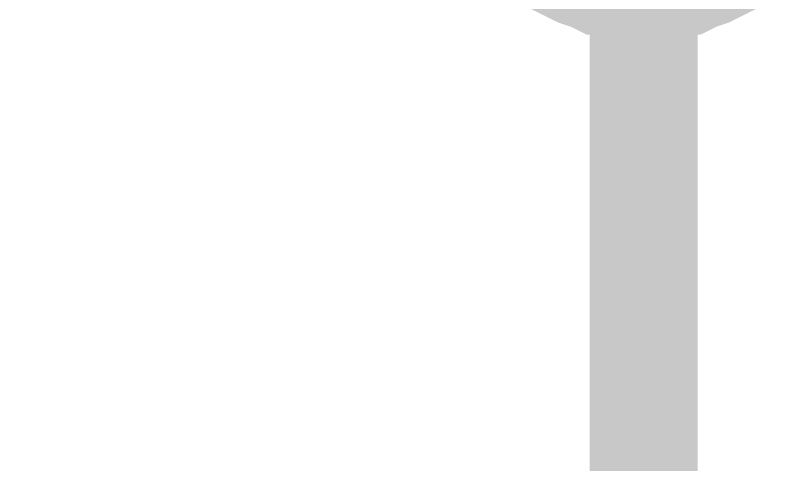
# Model space of a CAD drawing. Header units: inches. Extents: x 0 to 22.3, y 0 to 15.7.
# Drawn here: x 9.6757 to 9.7599, y 10.7506 to 10.7997 of the extents above; entities that cross this region are included whole.
import ezdxf

# ---------------------------------------------------------------- set-up
doc = ezdxf.new("R2010")
doc.units = ezdxf.units.IN
doc.header["$MEASUREMENT"] = 0
doc.layers.add('Sheet', color=255, linetype='Continuous')

msp = doc.modelspace()

# ---------------------------------------------------------------- linework, layer by layer
at = {"layer": 'Sheet'}
for points in [[(8.877476, 10.823364, 0.0118, 0.0118, 0), (9.744315, 10.823364, 0.0118, 0.0118, 0), (9.744315, 10.629324, 0.0118, 0.0118, 0)], [(9.744315, 10.803032, 0.0118, 0.0118, 0), (9.743431, 10.803032, 0.0118, 0.0118, 0), (9.742105, 10.803032, 0.0118, 0.0118, 0), (9.741221, 10.803474, 0.0118, 0.0118, 0), (9.740337, 10.803474, 0.0118, 0.0118, 0), (9.739453, 10.803474, 0.0118, 0.0118, 0), (9.738568, 10.803916, 0.0118, 0.0118, 0), (9.737242, 10.804358, 0.0118, 0.0118, 0), (9.736358, 10.8048, 0.0118, 0.0118, 0), (9.735474, 10.805242, 0.0118, 0.0118, 0), (9.73459, 10.805684, 0.0118, 0.0118, 0)], [(9.744315, 10.803032, 0.0118, 0.0118, 0), (9.743431, 10.803032, 0.0118, 0.0118, 0), (9.742105, 10.803032, 0.0118, 0.0118, 0), (9.741221, 10.803474, 0.0118, 0.0118, 0), (9.740337, 10.803474, 0.0118, 0.0118, 0), (9.739453, 10.803474, 0.0118, 0.0118, 0), (9.738568, 10.803916, 0.0118, 0.0118, 0), (9.737242, 10.804358, 0.0118, 0.0118, 0), (9.736358, 10.8048, 0.0118, 0.0118, 0), (9.735474, 10.805242, 0.0118, 0.0118, 0), (9.73459, 10.805684, 0.0118, 0.0118, 0)], [(9.744315, 10.803032, 0.0118, 0.0118, 0), (9.743431, 10.803032, 0.0118, 0.0118, 0), (9.742105, 10.803032, 0.0118, 0.0118, 0), (9.741221, 10.803474, 0.0118, 0.0118, 0), (9.740337, 10.803474, 0.0118, 0.0118, 0), (9.739453, 10.803474, 0.0118, 0.0118, 0), (9.738568, 10.803916, 0.0118, 0.0118, 0), (9.737242, 10.804358, 0.0118, 0.0118, 0), (9.736358, 10.8048, 0.0118, 0.0118, 0), (9.735474, 10.805242, 0.0118, 0.0118, 0), (9.73459, 10.805684, 0.0118, 0.0118, 0)], [(9.744315, 10.803032, 0.0118, 0.0118, 0), (9.743431, 10.803032, 0.0118, 0.0118, 0), (9.742105, 10.803032, 0.0118, 0.0118, 0), (9.741221, 10.803474, 0.0118, 0.0118, 0), (9.740337, 10.803474, 0.0118, 0.0118, 0), (9.739453, 10.803474, 0.0118, 0.0118, 0), (9.738568, 10.803916, 0.0118, 0.0118, 0), (9.737242, 10.804358, 0.0118, 0.0118, 0), (9.736358, 10.8048, 0.0118, 0.0118, 0), (9.735474, 10.805242, 0.0118, 0.0118, 0), (9.73459, 10.805684, 0.0118, 0.0118, 0)], [(9.75404, 10.805684, 0.0118, 0.0118, 0), (9.753156, 10.805242, 0.0118, 0.0118, 0), (9.752272, 10.8048, 0.0118, 0.0118, 0), (9.751388, 10.804358, 0.0118, 0.0118, 0), (9.750061, 10.803916, 0.0118, 0.0118, 0), (9.749177, 10.803474, 0.0118, 0.0118, 0), (9.748293, 10.803474, 0.0118, 0.0118, 0), (9.747409, 10.803474, 0.0118, 0.0118, 0), (9.746525, 10.803032, 0.0118, 0.0118, 0), (9.745199, 10.803032, 0.0118, 0.0118, 0), (9.744315, 10.803032, 0.0118, 0.0118, 0)], [(9.75404, 10.805684, 0.0118, 0.0118, 0), (9.753156, 10.805242, 0.0118, 0.0118, 0), (9.752272, 10.8048, 0.0118, 0.0118, 0), (9.751388, 10.804358, 0.0118, 0.0118, 0), (9.750061, 10.803916, 0.0118, 0.0118, 0), (9.749177, 10.803474, 0.0118, 0.0118, 0), (9.748293, 10.803474, 0.0118, 0.0118, 0), (9.747409, 10.803474, 0.0118, 0.0118, 0), (9.746525, 10.803032, 0.0118, 0.0118, 0), (9.745199, 10.803032, 0.0118, 0.0118, 0), (9.744315, 10.803032, 0.0118, 0.0118, 0)], [(9.75404, 10.805684, 0.0118, 0.0118, 0), (9.753156, 10.805242, 0.0118, 0.0118, 0), (9.752272, 10.8048, 0.0118, 0.0118, 0), (9.751388, 10.804358, 0.0118, 0.0118, 0), (9.750061, 10.803916, 0.0118, 0.0118, 0), (9.749177, 10.803474, 0.0118, 0.0118, 0), (9.748293, 10.803474, 0.0118, 0.0118, 0), (9.747409, 10.803474, 0.0118, 0.0118, 0), (9.746525, 10.803032, 0.0118, 0.0118, 0), (9.745199, 10.803032, 0.0118, 0.0118, 0), (9.744315, 10.803032, 0.0118, 0.0118, 0)], [(9.75404, 10.805684, 0.0118, 0.0118, 0), (9.753156, 10.805242, 0.0118, 0.0118, 0), (9.752272, 10.8048, 0.0118, 0.0118, 0), (9.751388, 10.804358, 0.0118, 0.0118, 0), (9.750061, 10.803916, 0.0118, 0.0118, 0), (9.749177, 10.803474, 0.0118, 0.0118, 0), (9.748293, 10.803474, 0.0118, 0.0118, 0), (9.747409, 10.803474, 0.0118, 0.0118, 0), (9.746525, 10.803032, 0.0118, 0.0118, 0), (9.745199, 10.803032, 0.0118, 0.0118, 0), (9.744315, 10.803032, 0.0118, 0.0118, 0)]]:
    msp.add_lwpolyline(points, format="xyseb", dxfattribs=at)

doc.saveas('drawing.dxf')
